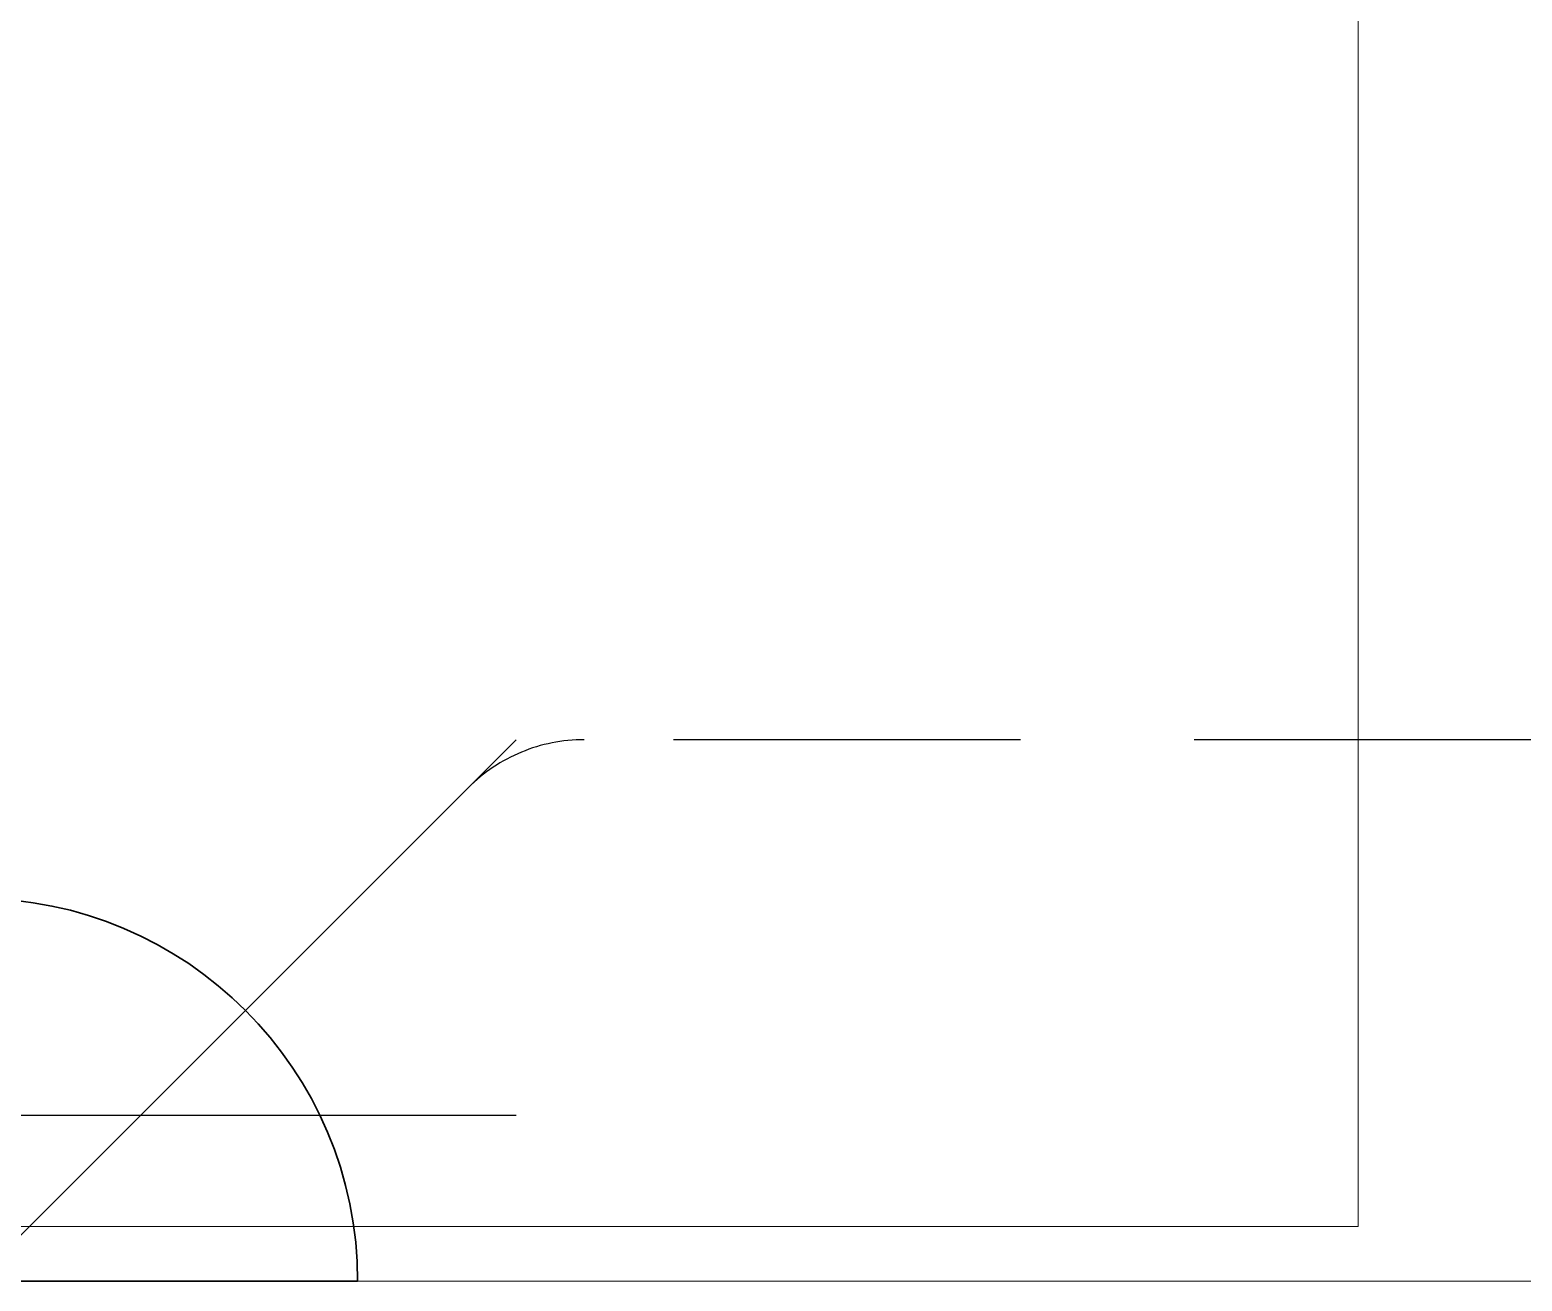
# Model space of a CAD drawing. Header units: inches. Extents: x -12418 to 57169, y -29325 to 19878.
# Drawn here: x 6656 to 7338, y -10017 to -9446 of the extents above; entities that cross this region are included whole.
import ezdxf
from ezdxf.enums import TextEntityAlignment as Align

# ---------------------------------------------------------------- set-up
doc = ezdxf.new("R2010")
doc.units = ezdxf.units.IN
doc.header["$LTSCALE"] = 25
doc.header["$MEASUREMENT"] = 0
doc.linetypes.add('DASHDOT', pattern=[25.4, 12.7, -6.35, 0, -6.35])
doc.linetypes.add('HIDDEN', pattern=[9.525, 6.35, -3.175])
doc.layers.get('0').update_dxf_attribs({"color": 8})
doc.layers.get('Defpoints').update_dxf_attribs({"color": 8})
for name, color, linetype, lineweight in [('00-Ground Floor$0$LOADING', 253, 'Continuous', 5), ('00-Ground Floor$0$NEW Wall', 166, 'Continuous', 5), ('00-Ground Floor$0$Walls', 251, 'Continuous', 5), ('E-LITE-CLNG-CNDT', 6, 'DASHDOT', 35), ('E-LITE-EXIT-NUMB', 6, 'Continuous', 25), ('E-POWR-FLOR-CNDT', 6, 'HIDDEN', 25), ('E-POWR-WALL @ 100', 4, 'Continuous', 35)]:
    doc.layers.add(name, color=color, linetype=linetype, lineweight=lineweight)
doc.styles.add('DC_Simplex', font='SIMPLEX.shx', dxfattribs={"width": 0.7})

# ---------------------------------------------------------------- blocks, each defined once
blk = doc.blocks.new('*X133')
at = {"color": 0}
for p, q in [((13, 1), (13, 1)), ((13, 1), (13, 1)), ((13, 1), (13, 1)), ((13, 1), (13, 1)), ((13, 1), (13, 1)), ((13, 1), (13, 1)), ((13, 1), (13, 1)), ((13, 1), (13, 1)), ((13, 1), (13, 1)), ((13, 1), (13, 1)), ((13, 1), (13, 1)), ((13, 1), (13, 1)), ((13, 1), (13, 1)), ((13, 1), (13, 1)), ((13, 1), (13, 1)), ((13, 1), (14, 1)), ((13, 1), (14, 1)), ((13, 1), (14, 1)), ((13, 1), (13, 1)), ((13, 1), (13, 1)), ((13, 1), (13, 1)), ((13, 1), (13, 1)), ((13, 1), (13, 1)), ((13, 1), (13, 1)), ((13, 1), (13, 1)), ((13, 1), (13, 1)), ((13, 1), (13, 1)), ((13, 1), (13, 1)), ((13, 1), (13, 1)), ((13, 1), (13, 1)), ((13, 1), (13, 1)), ((13, 1), (13, 1)), ((13, 1), (13, 1)), ((13, 1), (13, 1)), ((13, 1), (13, 1)), ((13, 1), (13, 1)), ((13, 1), (13, 1)), ((13, 1), (13, 1)), ((13, 1), (13, 1)), ((13, 1), (13, 1)), ((13, 1), (13, 1)), ((13, 1), (13, 1)), ((13, 1), (13, 1)), ((13, 1), (13, 1)), ((13, 1), (13, 1)), ((13, 1), (13, 1)), ((13, 1), (13, 1)), ((13, 1), (13, 1)), ((13, 1), (13, 1)), ((13, 1), (13, 1)), ((13, 1), (13, 1)), ((13, 1), (13, 1)), ((13, 1), (13, 1)), ((13, 1), (13, 1)), ((13, 1), (13, 1)), ((13, 1), (13, 1)), ((13, 1), (13, 1)), ((13, 1), (13, 1)), ((13, 1), (13, 1)), ((13, 1), (13, 1)), ((13, 1), (13, 1)), ((13, 1), (13, 1)), ((13, 1), (13, 1)), ((13, 1), (13, 1)), ((13, 1), (13, 1)), ((13, 1), (13, 1)), ((13, 1), (13, 1)), ((13, 1), (13, 1)), ((13, 1), (13, 1)), ((13, 1), (13, 1)), ((13, 1), (13, 1)), ((13, 1), (13, 1)), ((13, 1), (13, 1)), ((13, 1), (13, 1)), ((13, 1), (13, 1)), ((13, 1), (13, 1)), ((13, 1), (13, 1)), ((13, 1), (13, 1)), ((13, 1), (13, 1)), ((13, 1), (13, 1)), ((13, 1), (13, 1)), ((13, 1), (13, 1)), ((13, 1), (13, 1)), ((13, 1), (13, 1)), ((13, 1), (13, 1)), ((13, 1), (13, 1)), ((13, 1), (13, 1)), ((13, 1), (13, 1)), ((13, 1), (13, 1)), ((13, 1), (13, 1)), ((13, 1), (13, 1)), ((13, 1), (13, 1)), ((13, 1), (13, 1)), ((13, 1), (13, 1)), ((13, 1), (13, 1)), ((13, 1), (13, 1)), ((13, 1), (13, 1)), ((13, 1), (13, 1)), ((13, 1), (13, 1)), ((13, 1), (13, 1)), ((13, 1), (13, 1)), ((13, 1), (13, 1)), ((13, 1), (13, 1)), ((13, 1), (13, 1)), ((13, 1), (13, 1)), ((13, 1), (13, 1)), ((13, 1), (13, 1)), ((13, 1), (13, 1)), ((13, 1), (13, 1)), ((13, 1), (13, 1)), ((13, 1), (13, 1)), ((13, 1), (13, 1)), ((13, 1), (13, 1)), ((13, 1), (13, 1)), ((13, 1), (13, 1)), ((13, 1), (13, 1)), ((13, 1), (13, 1)), ((13, 1), (13, 1)), ((13, 1), (13, 1)), ((13, 1), (13, 1)), ((13, 1), (13, 1)), ((13, 1), (13, 1)), ((13, 1), (13, 1)), ((13, 1), (14, 1)), ((13, 0), (13, 0)), ((13, 0), (13, 0)), ((13, 0), (13, 0)), ((13, 0), (13, 0)), ((13, 0), (13, 0)), ((13, 0), (13, 0)), ((13, 0), (13, 0)), ((13, 0), (13, 0)), ((13, 0), (13, 0)), ((13, 0), (13, 0)), ((13, 0), (13, 0)), ((13, 0), (13, 0)), ((13, 0), (13, 0)), ((13, 0), (13, 0)), ((13, 0), (13, 0)), ((13, 0), (13, 0)), ((13, 0), (13, 0)), ((13, 0), (13, 0)), ((13, 0), (13, 0)), ((13, 0), (13, 0)), ((13, 0), (13, 0)), ((13, 0), (13, 0)), ((13, 0), (13, 0)), ((13, 0), (13, 0)), ((13, 0), (13, 0)), ((13, 0), (13, 0)), ((13, 0), (13, 0)), ((13, 0), (13, 0)), ((13, 0), (13, 0)), ((13, 0), (13, 0)), ((13, 0), (13, 0)), ((13, 0), (13, 0)), ((13, 0), (13, 0)), ((13, 0), (13, 0)), ((13, 0), (13, 0)), ((13, 0), (13, 0)), ((13, 0), (13, 0)), ((13, 0), (13, 0)), ((13, 0), (13, 0)), ((13, 0), (13, 0)), ((13, 0), (13, 0)), ((13, 0), (13, 0)), ((13, 0), (13, 0)), ((13, 0), (13, 0)), ((13, 0), (13, 0)), ((13, 0), (13, 0)), ((13, 0), (13, 0)), ((13, 0), (13, 0)), ((13, 0), (14, 0)), ((13, 0), (14, 0)), ((13, 0), (13, 0)), ((13, 0), (14, 0)), ((14, 1), (14, 1)), ((14, 1), (14, 1)), ((14, 1), (14, 1)), ((14, 1), (14, 1)), ((14, 1), (14, 1)), ((14, 1), (14, 1)), ((14, 1), (14, 1)), ((14, 1), (14, 1)), ((14, 1), (14, 1)), ((14, 1), (14, 1)), ((14, 1), (14, 1)), ((14, 1), (14, 1)), ((14, 1), (14, 1)), ((14, 1), (14, 1)), ((14, 1), (14, 1)), ((14, 1), (14, 1)), ((14, 1), (14, 1)), ((14, 1), (14, 1)), ((14, 1), (14, 1)), ((14, 1), (14, 1)), ((14, 1), (14, 1)), ((14, 1), (14, 1)), ((14, 1), (14, 1)), ((14, 1), (14, 1)), ((14, 1), (14, 1)), ((14, 1), (14, 1)), ((14, 1), (14, 1)), ((14, 1), (14, 1)), ((14, 1), (14, 1)), ((14, 1), (14, 1)), ((14, 1), (14, 1)), ((14, 1), (14, 1)), ((14, 1), (14, 1)), ((14, 1), (14, 1)), ((14, 1), (14, 1)), ((14, 1), (14, 1)), ((14, 1), (14, 1)), ((14, 1), (14, 1)), ((14, 1), (14, 1)), ((14, 1), (14, 1)), ((14, 1), (14, 1)), ((14, 1), (14, 1)), ((14, 1), (14, 1)), ((14, 1), (14, 1)), ((14, 1), (14, 1)), ((14, 1), (14, 1)), ((14, 1), (14, 1)), ((14, 1), (14, 1)), ((14, 1), (14, 1)), ((14, 1), (14, 1)), ((14, 1), (14, 1)), ((14, 1), (14, 1)), ((14, 1), (14, 1)), ((14, 1), (14, 1)), ((14, 1), (14, 1)), ((14, 1), (14, 1)), ((14, 1), (14, 1)), ((14, 1), (14, 1)), ((14, 1), (14, 1)), ((14, 1), (14, 1)), ((14, 1), (14, 1)), ((14, 1), (14, 1)), ((14, 1), (14, 1)), ((14, 1), (14, 1)), ((14, 1), (14, 1)), ((14, 1), (14, 1)), ((14, 1), (14, 1)), ((14, 1), (14, 1)), ((14, 1), (14, 1)), ((14, 1), (14, 1)), ((14, 1), (14, 1)), ((14, 1), (14, 1)), ((14, 1), (14, 1)), ((14, 1), (14, 1)), ((14, 1), (14, 1)), ((14, 1), (14, 1)), ((14, 1), (14, 1)), ((14, 1), (14, 1)), ((14, 1), (14, 1)), ((14, 1), (14, 1)), ((14, 1), (14, 1)), ((14, 1), (14, 1)), ((14, 1), (14, 1)), ((14, 1), (14, 1)), ((14, 1), (14, 1)), ((14, 1), (14, 1)), ((14, 1), (14, 1)), ((14, 1), (14, 1)), ((14, 1), (14, 1)), ((14, 1), (14, 1)), ((14, 1), (14, 1)), ((14, 1), (14, 1)), ((14, 1), (14, 1)), ((14, 1), (14, 1)), ((14, 0), (14, 0)), ((14, 0), (14, 0)), ((14, 0), (14, 0)), ((14, 0), (14, 0)), ((14, 0), (14, 0)), ((14, 0), (14, 0)), ((14, 0), (14, 0)), ((14, 0), (14, 0)), ((14, 0), (14, 0)), ((14, 0), (14, 0)), ((14, 0), (14, 0)), ((14, 0), (14, 0)), ((14, 0), (14, 0)), ((14, 0), (14, 0)), ((14, 0), (14, 0)), ((14, 0), (14, 0)), ((14, 0), (14, 0)), ((14, 0), (14, 0)), ((14, 0), (14, 0)), ((14, 0), (14, 0)), ((14, 0), (14, 0)), ((14, 0), (14, 0)), ((14, 0), (14, 0)), ((14, 0), (14, 0)), ((14, 0), (14, 0)), ((14, 0), (14, 0)), ((14, 0), (14, 0)), ((14, 0), (14, 0)), ((14, 0), (14, 0)), ((14, 0), (14, 0)), ((14, 0), (14, 0)), ((14, 0), (14, 0)), ((14, 0), (14, 0)), ((14, 0), (14, 0)), ((14, 0), (14, 0)), ((14, 0), (14, 0)), ((14, 0), (14, 0)), ((14, 0), (14, 0)), ((14, 0), (14, 0)), ((14, 0), (14, 0)), ((14, 0), (14, 0)), ((14, 0), (14, 0)), ((14, 0), (14, 0)), ((14, 0), (14, 0)), ((14, 0), (14, 0)), ((14, 0), (14, 0)), ((14, 0), (14, 0)), ((14, 0), (14, 0)), ((13, 0), (13, 0)), ((13, 0), (14, 0)), ((13, 0), (13, 0)), ((13, 0), (14, 0)), ((13, 0), (13, 0)), ((13, 0), (14, 0)), ((13, 0), (13, 0)), ((13, 0), (13, 0)), ((13, 0), (13, 0)), ((13, 0), (13, 0)), ((13, 0), (14, 0)), ((13, 0), (13, 0)), ((13, 0), (14, 0)), ((13, 0), (13, 0)), ((13, 0), (14, 0)), ((13, 0), (13, 0)), ((13, 0), (14, 0)), ((13, 0), (13, 0)), ((13, 0), (14, 0)), ((13, 0), (13, 0)), ((13, 0), (14, 0)), ((13, 0), (13, 0)), ((13, 0), (14, 0)), ((13, 0), (13, 0)), ((13, 0), (13, 0)), ((13, 0), (13, 0)), ((13, 0), (14, 0)), ((13, 0), (13, 0)), ((13, 0), (14, 0)), ((13, 0), (13, 0)), ((13, 0), (14, 0)), ((13, 0), (13, 0)), ((13, 0), (14, 0)), ((13, 0), (13, 0)), ((13, 0), (13, 0)), ((13, 0), (13, 0)), ((13, 0), (13, 0)), ((13, 0), (13, 0)), ((13, 0), (13, 0)), ((13, 0), (13, 0)), ((13, 0), (13, 0)), ((13, 0), (13, 0)), ((13, 0), (13, 0)), ((13, 0), (13, 0)), ((13, 0), (13, 0)), ((13, 0), (13, 0)), ((13, 0), (13, 0)), ((13, 0), (13, 0)), ((13, 0), (13, 0)), ((13, 0), (13, 0)), ((13, 0), (13, 0)), ((13, 0), (13, 0)), ((13, 0), (13, 0)), ((13, 0), (13, 0)), ((13, 0), (13, 0)), ((13, 0), (13, 0)), ((13, 0), (13, 0)), ((13, 0), (13, 0)), ((13, 0), (13, 0)), ((13, 0), (13, 0)), ((13, 0), (13, 0)), ((13, 0), (13, 0)), ((13, 0), (13, 0)), ((13, 0), (13, 0)), ((13, -1), (13, -1)), ((13, -1), (13, -1)), ((13, -1), (13, -1)), ((13, -1), (13, -1)), ((13, -1), (13, -1)), ((13, -1), (14, -1)), ((13, -1), (13, -1)), ((14, 0), (14, 0)), ((14, 0), (14, 0)), ((14, 0), (14, 0)), ((14, 0), (14, 0)), ((14, 0), (14, 0)), ((14, 0), (14, 0)), ((14, 0), (14, 0)), ((14, 0), (14, 0)), ((14, 0), (14, 0)), ((14, 0), (14, 0)), ((14, 0), (14, 0)), ((14, 0), (14, 0)), ((14, 0), (14, 0)), ((14, 0), (14, 0)), ((14, 0), (14, 0)), ((13, 0), (14, 0)), ((14, 0), (14, 0)), ((14, 0), (14, 0)), ((14, 0), (14, 0)), ((14, 0), (14, 0)), ((14, 0), (14, 0)), ((14, 0), (14, 0)), ((14, 0), (14, 0)), ((14, 0), (14, 0)), ((14, 0), (14, 0)), ((14, 0), (14, 0)), ((14, 0), (14, 0)), ((14, 0), (14, 0)), ((14, 0), (14, 0)), ((14, 0), (14, 0)), ((14, 0), (14, 0)), ((14, 0), (14, 0)), ((14, 0), (14, 0)), ((14, 0), (14, 0)), ((14, 0), (14, 0)), ((14, 0), (14, 0)), ((14, 0), (14, 0)), ((14, 0), (14, 0)), ((14, 0), (14, 0)), ((14, 0), (14, 0)), ((14, 0), (14, 0)), ((14, 0), (14, 0)), ((14, 0), (14, 0)), ((14, 0), (14, 0)), ((14, 0), (14, 0)), ((14, 0), (14, 0)), ((14, 0), (14, 0)), ((14, 0), (14, 0)), ((14, 0), (14, 0)), ((14, 0), (14, 0)), ((14, -1), (14, -1)), ((14, -1), (14, -1)), ((14, -1), (14, -1)), ((14, -1), (14, -1)), ((14, -1), (14, -1))]:
    blk.add_line(p, q, dxfattribs=at)
blk = doc.blocks.new('*X132')
at = {"color": 0}
for p, q in [((5, 3), (5, 3)), ((5, 3), (5, 3)), ((5, 3), (5, 3)), ((5, 3), (5, 3)), ((5, 3), (5, 3)), ((5, 3), (5, 3)), ((5, 3), (5, 3)), ((5, 3), (5, 3)), ((5, 3), (5, 3)), ((5, 3), (5, 3)), ((5, 3), (5, 3)), ((5, 3), (5, 3)), ((5, 3), (5, 3)), ((5, 3), (5, 3)), ((5, 3), (5, 3)), ((5, 3), (5, 3)), ((5, 3), (5, 3)), ((5, 3), (5, 3)), ((5, 3), (5, 3)), ((5, 3), (5, 3)), ((5, 3), (5, 3)), ((5, 3), (5, 3)), ((5, 3), (5, 3)), ((5, 3), (5, 3)), ((5, 3), (5, 3)), ((5, 3), (5, 3)), ((5, 3), (5, 3)), ((5, 3), (5, 3)), ((5, 3), (5, 3)), ((5, 3), (5, 3)), ((5, 3), (5, 3)), ((5, 3), (5, 3)), ((5, 3), (5, 3)), ((5, 3), (5, 3)), ((5, 3), (5, 3)), ((5, 3), (5, 3)), ((5, 3), (5, 3)), ((5, 3), (5, 3)), ((5, 3), (5, 3)), ((5, 3), (5, 3)), ((5, 3), (5, 3)), ((5, 3), (5, 3)), ((5, 3), (5, 3)), ((5, 3), (5, 3)), ((5, 3), (5, 3)), ((5, 3), (5, 3)), ((5, 3), (5, 3)), ((5, 3), (5, 3)), ((5, 3), (5, 3)), ((5, 3), (5, 3)), ((5, 3), (5, 3)), ((5, 3), (5, 3)), ((5, 3), (5, 3)), ((5, 3), (5, 3)), ((5, 3), (5, 3)), ((5, 3), (5, 3)), ((5, 3), (5, 3)), ((5, 3), (5, 3)), ((5, 3), (5, 3)), ((5, 3), (5, 3)), ((5, 3), (5, 3)), ((5, 3), (5, 3)), ((5, 3), (5, 3)), ((5, 3), (5, 3)), ((5, 3), (5, 3)), ((5, 3), (5, 3)), ((6, 3), (5, 3)), ((5, 3), (5, 3)), ((6, 3), (5, 3)), ((5, 3), (5, 3)), ((6, 3), (5, 3)), ((5, 3), (5, 3)), ((6, 3), (5, 3)), ((5, 3), (5, 3)), ((5, 3), (5, 3)), ((5, 3), (5, 3)), ((5, 3), (5, 3)), ((5, 3), (5, 3)), ((5, 3), (5, 3)), ((5, 3), (5, 3)), ((5, 3), (5, 3)), ((5, 3), (5, 3)), ((5, 3), (5, 3)), ((5, 3), (5, 3)), ((5, 3), (5, 3)), ((5, 3), (5, 3)), ((5, 3), (5, 3)), ((5, 3), (5, 3)), ((5, 3), (5, 3)), ((5, 3), (5, 3)), ((5, 3), (5, 3)), ((5, 3), (5, 3)), ((5, 3), (5, 3)), ((5, 3), (5, 3)), ((5, 3), (5, 3)), ((5, 3), (5, 3)), ((6, 3), (6, 3)), ((6, 3), (6, 3)), ((6, 3), (6, 3)), ((6, 3), (6, 3)), ((6, 3), (6, 3)), ((6, 3), (6, 3)), ((6, 3), (6, 3)), ((6, 3), (6, 3)), ((6, 3), (6, 3)), ((6, 3), (6, 3)), ((6, 3), (6, 3)), ((6, 3), (6, 3)), ((6, 3), (6, 3)), ((6, 3), (6, 3)), ((6, 3), (6, 3)), ((6, 3), (6, 3)), ((6, 3), (6, 3)), ((6, 3), (6, 3)), ((6, 3), (6, 3)), ((6, 3), (6, 3)), ((6, 3), (6, 3)), ((6, 3), (6, 3)), ((6, 3), (6, 3)), ((6, 3), (6, 3)), ((6, 3), (6, 3)), ((6, 3), (6, 3)), ((6, 3), (6, 3)), ((6, 3), (6, 3)), ((6, 3), (6, 3)), ((6, 3), (6, 3)), ((6, 3), (6, 3)), ((6, 3), (6, 3)), ((6, 3), (6, 3)), ((6, 3), (6, 3)), ((6, 3), (6, 3)), ((6, 3), (6, 3)), ((6, 3), (6, 3)), ((6, 3), (6, 3)), ((6, 3), (6, 3)), ((6, 3), (6, 3)), ((6, 3), (6, 3)), ((6, 3), (6, 3)), ((6, 3), (6, 3)), ((6, 3), (6, 3)), ((6, 3), (6, 3)), ((6, 3), (6, 3)), ((6, 3), (6, 3)), ((6, 3), (6, 3)), ((6, 3), (6, 3)), ((6, 3), (6, 3)), ((6, 3), (6, 3)), ((6, 3), (6, 3)), ((6, 3), (6, 3)), ((6, 3), (6, 3)), ((6, 3), (6, 3)), ((6, 3), (6, 3)), ((6, 3), (6, 3)), ((6, 3), (6, 3)), ((6, 3), (6, 3)), ((6, 3), (6, 3)), ((6, 3), (6, 3)), ((6, 3), (6, 3)), ((6, 3), (6, 3)), ((6, 3), (6, 3)), ((6, 3), (6, 3)), ((6, 3), (6, 3)), ((6, 3), (6, 3)), ((6, 3), (6, 3)), ((6, 3), (6, 3)), ((6, 3), (6, 3)), ((6, 3), (6, 3)), ((6, 3), (6, 3)), ((6, 3), (6, 3)), ((6, 3), (6, 3)), ((6, 3), (6, 3)), ((6, 3), (6, 3)), ((6, 3), (6, 3)), ((6, 3), (6, 3)), ((6, 3), (6, 3)), ((6, 3), (6, 3)), ((6, 3), (6, 3)), ((6, 3), (6, 3)), ((6, 3), (6, 3)), ((6, 3), (6, 3)), ((6, 3), (6, 3)), ((6, 3), (6, 3)), ((6, 3), (6, 3)), ((6, 3), (6, 3)), ((6, 3), (6, 3)), ((6, 3), (6, 3)), ((6, 3), (6, 3)), ((6, 3), (6, 3)), ((6, 3), (6, 3)), ((6, 3), (6, 3)), ((6, 3), (6, 3)), ((6, 3), (6, 3)), ((6, 3), (6, 3)), ((6, 3), (6, 3)), ((6, 3), (6, 3)), ((6, 3), (6, 3)), ((6, 3), (6, 3)), ((6, 3), (6, 3)), ((6, 3), (6, 3)), ((6, 3), (6, 3)), ((6, 3), (6, 3)), ((6, 3), (6, 3)), ((6, 3), (6, 3)), ((6, 3), (6, 3)), ((6, 3), (6, 3)), ((6, 3), (6, 3)), ((6, 3), (6, 3)), ((6, 3), (6, 3)), ((6, 3), (6, 3)), ((6, 3), (6, 3)), ((6, 3), (6, 3)), ((6, 3), (6, 3)), ((6, 3), (6, 3)), ((6, 3), (6, 3)), ((6, 3), (6, 3)), ((6, 3), (6, 3)), ((6, 3), (6, 3)), ((6, 3), (6, 3)), ((6, 3), (6, 3)), ((6, 3), (6, 3)), ((6, 3), (6, 3)), ((6, 3), (6, 3)), ((6, 3), (6, 3)), ((6, 3), (6, 3)), ((6, 3), (6, 3)), ((6, 3), (6, 3)), ((6, 3), (6, 3)), ((6, 3), (6, 3)), ((6, 3), (6, 3)), ((6, 3), (6, 3)), ((6, 3), (6, 3)), ((6, 3), (6, 3)), ((6, 3), (6, 3)), ((6, 3), (6, 3)), ((6, 3), (6, 3)), ((6, 3), (6, 3)), ((6, 3), (6, 3)), ((6, 3), (6, 3)), ((6, 3), (6, 3)), ((6, 3), (6, 3)), ((6, 3), (6, 3)), ((6, 3), (6, 3)), ((6, 3), (6, 3)), ((6, 3), (6, 3)), ((6, 3), (6, 3)), ((6, 3), (6, 3)), ((6, 3), (6, 3)), ((6, 3), (6, 3)), ((6, 3), (6, 3)), ((6, 3), (6, 3)), ((6, 3), (6, 3)), ((6, 3), (6, 3)), ((6, 3), (6, 3)), ((6, 3), (6, 3)), ((6, 3), (6, 3)), ((6, 3), (6, 3)), ((6, 3), (6, 3)), ((6, 3), (6, 3)), ((6, 3), (6, 3)), ((6, 3), (6, 3)), ((6, 3), (6, 3)), ((6, 3), (6, 3)), ((6, 3), (6, 3)), ((6, 3), (6, 3)), ((6, 3), (6, 3)), ((6, 3), (6, 3)), ((6, 3), (6, 3)), ((6, 3), (6, 3)), ((6, 3), (6, 3)), ((6, 3), (6, 3)), ((6, 3), (6, 3)), ((6, 3), (6, 3)), ((6, 3), (6, 3)), ((6, 3), (6, 3)), ((6, 3), (6, 3)), ((6, 3), (6, 3)), ((6, 3), (6, 3)), ((6, 3), (6, 3)), ((6, 3), (6, 3)), ((6, 3), (6, 3)), ((6, 3), (6, 3)), ((6, 3), (6, 3)), ((6, 3), (6, 3)), ((6, 3), (6, 3)), ((6, 3), (6, 3)), ((6, 3), (6, 3)), ((6, 3), (6, 3)), ((6, 3), (6, 3)), ((6, 3), (6, 3)), ((6, 3), (6, 3)), ((6, 3), (6, 3)), ((6, 3), (6, 3)), ((6, 3), (6, 3)), ((6, 3), (6, 3)), ((6, 3), (6, 3)), ((6, 3), (6, 3)), ((6, 3), (6, 3)), ((6, 3), (6, 3)), ((6, 3), (6, 3)), ((6, 3), (6, 3)), ((6, 3), (5, 3)), ((6, 3), (5, 3)), ((6, 3), (5, 3)), ((6, 3), (5, 3)), ((6, 3), (5, 3)), ((6, 3), (6, 3)), ((6, 3), (6, 3)), ((6, 3), (6, 3)), ((6, 3), (6, 3)), ((6, 3), (6, 3)), ((6, 3), (6, 3)), ((6, 3), (6, 3)), ((6, 3), (6, 3)), ((6, 3), (6, 3)), ((6, 3), (6, 3)), ((6, 3), (6, 3)), ((6, 3), (6, 3)), ((6, 3), (6, 3)), ((6, 3), (6, 3)), ((6, 3), (6, 3)), ((6, 3), (6, 3)), ((6, 3), (6, 3)), ((6, 3), (6, 3)), ((6, 3), (6, 3)), ((6, 3), (6, 3)), ((6, 3), (6, 3)), ((6, 3), (6, 3)), ((6, 3), (6, 3)), ((6, 3), (6, 3)), ((6, 3), (6, 3)), ((6, 3), (6, 3)), ((6, 3), (6, 3)), ((6, 3), (6, 3)), ((6, 3), (6, 3)), ((6, 3), (6, 3)), ((6, 3), (6, 3)), ((6, 3), (6, 3)), ((6, 3), (6, 3)), ((6, 3), (6, 3)), ((6, 3), (6, 3)), ((6, 3), (6, 3)), ((6, 3), (6, 3)), ((6, 3), (6, 3)), ((6, 3), (6, 3)), ((6, 3), (6, 3)), ((6, 3), (6, 3)), ((6, 3), (6, 3)), ((6, 3), (6, 3)), ((6, 3), (6, 3)), ((6, 3), (6, 3)), ((6, 3), (6, 3)), ((6, 3), (6, 3)), ((6, 3), (6, 3)), ((6, 3), (6, 3)), ((6, 3), (6, 3)), ((6, 3), (6, 3)), ((6, 3), (6, 3)), ((6, 3), (6, 3)), ((6, 3), (6, 3)), ((6, 3), (6, 3)), ((6, 3), (6, 3)), ((6, 3), (6, 3)), ((6, 3), (6, 3)), ((6, 3), (6, 3)), ((6, 3), (6, 3)), ((6, 3), (6, 3)), ((6, 3), (6, 3)), ((6, 3), (6, 3)), ((6, 3), (6, 3)), ((6, 3), (6, 3)), ((6, 3), (6, 3)), ((6, 3), (6, 3)), ((6, 3), (6, 3)), ((6, 3), (6, 3)), ((6, 3), (6, 3)), ((6, 3), (6, 3)), ((6, 3), (6, 3)), ((6, 3), (6, 3)), ((6, 3), (6, 3)), ((6, 3), (6, 3)), ((6, 3), (6, 3)), ((6, 3), (6, 3)), ((6, 3), (6, 3)), ((6, 3), (6, 3)), ((6, 3), (6, 3)), ((6, 3), (6, 3)), ((6, 3), (6, 3)), ((6, 3), (6, 3)), ((6, 3), (6, 3)), ((6, 3), (6, 3)), ((6, 3), (6, 3)), ((6, 3), (6, 3)), ((6, 3), (6, 3)), ((6, 3), (6, 3)), ((6, 3), (6, 3)), ((6, 3), (6, 3)), ((6, 3), (6, 3)), ((6, 3), (6, 3)), ((6, 3), (6, 3)), ((6, 3), (6, 3)), ((6, 3), (6, 3)), ((6, 3), (6, 3)), ((6, 3), (6, 3)), ((6, 3), (6, 3)), ((6, 3), (6, 3)), ((6, 3), (6, 3)), ((6, 3), (6, 3)), ((6, 3), (6, 3)), ((6, 3), (6, 3)), ((6, 3), (6, 3)), ((6, 3), (6, 3)), ((6, 3), (6, 3)), ((6, 3), (6, 3)), ((6, 3), (6, 3)), ((6, 3), (6, 3)), ((6, 3), (6, 3)), ((6, 3), (6, 3)), ((6, 3), (6, 3)), ((6, 3), (6, 3)), ((6, 3), (6, 3)), ((6, 3), (6, 3)), ((6, 3), (6, 3)), ((6, 3), (6, 3)), ((6, 3), (6, 3)), ((6, 3), (6, 3)), ((6, 3), (6, 3)), ((6, 3), (6, 3)), ((6, 3), (6, 3)), ((6, 3), (6, 3)), ((6, 3), (6, 3)), ((6, 3), (6, 3)), ((6, 3), (6, 3)), ((6, 3), (6, 3)), ((6, 3), (6, 3)), ((6, 3), (6, 3)), ((6, 3), (6, 3)), ((6, 3), (6, 3)), ((6, 3), (6, 3)), ((6, 3), (6, 3)), ((6, 3), (6, 3)), ((6, 3), (6, 3)), ((6, 3), (6, 3)), ((6, 3), (6, 3)), ((6, 3), (6, 3)), ((6, 3), (6, 3)), ((6, 3), (6, 3)), ((6, 3), (6, 3)), ((6, 3), (6, 3)), ((6, 3), (6, 3)), ((6, 3), (6, 3)), ((6, 3), (6, 3)), ((6, 3), (6, 3)), ((6, 3), (6, 3)), ((6, 3), (6, 3)), ((6, 3), (6, 3)), ((6, 3), (6, 3)), ((6, 3), (6, 3)), ((6, 3), (6, 3)), ((6, 3), (6, 3)), ((6, 3), (6, 3)), ((6, 3), (6, 3)), ((6, 3), (6, 3)), ((6, 3), (6, 3)), ((6, 3), (6, 3)), ((6, 3), (6, 3)), ((6, 3), (6, 3)), ((6, 3), (6, 3)), ((6, 3), (6, 3)), ((6, 3), (6, 3)), ((6, 3), (6, 3)), ((6, 3), (6, 3)), ((6, 3), (6, 3)), ((6, 3), (6, 3)), ((6, 3), (6, 3)), ((6, 3), (6, 3)), ((6, 3), (6, 3)), ((6, 3), (6, 3)), ((6, 3), (6, 3)), ((6, 3), (6, 3)), ((6, 3), (6, 3)), ((6, 3), (6, 3)), ((6, 3), (6, 3)), ((6, 3), (6, 3)), ((6, 3), (6, 3)), ((6, 3), (6, 3)), ((6, 3), (6, 3)), ((6, 3), (6, 3)), ((6, 3), (6, 3)), ((6, 3), (6, 3)), ((6, 3), (6, 3)), ((6, 3), (6, 3)), ((6, 3), (6, 3)), ((6, 3), (6, 3)), ((6, 3), (6, 3)), ((6, 3), (6, 3)), ((6, 3), (6, 3)), ((6, 3), (6, 3)), ((6, 3), (6, 3)), ((6, 3), (6, 3)), ((6, 3), (6, 3)), ((6, 3), (6, 3)), ((6, 3), (6, 3)), ((6, 3), (6, 3)), ((6, 3), (6, 3)), ((6, 3), (6, 3)), ((6, 3), (6, 3)), ((6, 3), (6, 3)), ((6, 3), (6, 3)), ((6, 3), (6, 3)), ((6, 3), (6, 3)), ((6, 3), (6, 3)), ((6, 3), (6, 3)), ((6, 3), (6, 3)), ((6, 3), (6, 3)), ((6, 3), (6, 3)), ((6, 3), (6, 3)), ((6, 3), (6, 3)), ((6, 3), (6, 3)), ((6, 3), (6, 3)), ((6, 3), (6, 3)), ((6, 3), (6, 3)), ((6, 3), (6, 3)), ((6, 3), (6, 3)), ((6, 3), (6, 3)), ((6, 3), (6, 3)), ((6, 3), (6, 3)), ((6, 3), (6, 3)), ((6, 3), (6, 3)), ((6, 3), (6, 3)), ((6, 3), (6, 3)), ((6, 3), (6, 3)), ((6, 3), (6, 3)), ((6, 3), (6, 3)), ((6, 3), (6, 3)), ((6, 3), (6, 3)), ((6, 3), (6, 3)), ((6, 3), (6, 3)), ((6, 3), (6, 3)), ((6, 3), (6, 3)), ((6, 3), (6, 3)), ((6, 3), (6, 3)), ((6, 3), (6, 3)), ((6, 3), (6, 3)), ((6, 3), (6, 3)), ((6, 3), (6, 3)), ((6, 3), (6, 3)), ((6, 3), (6, 3)), ((6, 3), (6, 3)), ((6, 3), (6, 3)), ((6, 3), (6, 3)), ((6, 3), (6, 3)), ((6, 3), (6, 3)), ((6, 3), (6, 3)), ((6, 3), (6, 3)), ((6, 3), (6, 3)), ((6, 3), (6, 3)), ((6, 3), (6, 3)), ((6, 3), (6, 3)), ((6, 3), (6, 3)), ((6, 3), (6, 3)), ((6, 3), (6, 3)), ((6, 3), (6, 3)), ((6, 3), (6, 3)), ((6, 3), (6, 3)), ((6, 3), (6, 3)), ((6, 3), (6, 3)), ((6, 3), (6, 3)), ((6, 3), (6, 3)), ((6, 3), (6, 3)), ((6, 3), (6, 3)), ((6, 3), (6, 3)), ((6, 3), (6, 3)), ((6, 3), (6, 3)), ((6, 3), (6, 3)), ((6, 3), (6, 3)), ((6, 3), (6, 3)), ((6, 3), (6, 3)), ((6, 3), (6, 3)), ((6, 3), (6, 3)), ((6, 3), (6, 3)), ((6, 3), (6, 3)), ((6, 3), (6, 3)), ((6, 3), (6, 3)), ((6, 3), (6, 3)), ((6, 3), (6, 3)), ((6, 3), (6, 3)), ((6, 3), (6, 3)), ((6, 3), (6, 3)), ((6, 3), (6, 3)), ((6, 3), (6, 3)), ((6, 3), (6, 3)), ((6, 3), (6, 3)), ((6, 3), (6, 3)), ((6, 3), (6, 3)), ((6, 3), (6, 3)), ((6, 3), (6, 3)), ((6, 3), (6, 3)), ((6, 3), (6, 3)), ((6, 3), (6, 3)), ((6, 3), (6, 3)), ((6, 3), (6, 3)), ((6, 3), (6, 3)), ((6, 3), (6, 3)), ((6, 3), (6, 3)), ((6, 3), (6, 3)), ((6, 3), (6, 3)), ((6, 3), (6, 3)), ((6, 3), (6, 3)), ((6, 3), (6, 3)), ((6, 3), (6, 3)), ((6, 3), (6, 3)), ((6, 3), (6, 3)), ((6, 3), (6, 3)), ((6, 3), (6, 3)), ((6, 3), (6, 3)), ((6, 3), (6, 3)), ((6, 3), (6, 3)), ((6, 3), (6, 3)), ((6, 3), (6, 3)), ((6, 3), (6, 3)), ((6, 3), (6, 3)), ((6, 3), (6, 3))]:
    blk.add_line(p, q, dxfattribs=at)
blk = doc.blocks.new('00-Ground Floor$0$GF21043-P')
at = {"color": 0}
for p, q in [((0.8, 0.75), (-0.8, 0.75)), ((0.8, 0), (0.8, 0.75))]:
    blk.add_line(p, q, dxfattribs=at)
for points in [[(0.8, 0.75), (0.8, 0.75), (0.8, 0.75), (0.8, 0.75), (0.8, 0.75), (0.8, 0.75), (0.8, 0.75), (0.8, 0.75), (0.8, 0.75), (0.8, 0.75), (0.8, 0.75), (0.8, 0.75), (0.8, 0.75), (0.8, 0.75), (0.8, 0.75), (0.8, 0.75), (0.8, 0.75), (0.8, 0.75), (0.8, 0.75), (0.8, 0.75), (0.8, 0.75), (0.8, 0.75), (0.8, 0.75), (0.8, 0.75), (0.8, 0.75), (0.8, 0.75), (0.8, 0.75), (0.8, 0.75), (0.8, 0.75), (0.8, 0.75), (0.8, 0.75), (0.8, 0.75), (0.8, 0.75), (0.8, 0.75), (0.8, 0.75), (0.8, 0.75), (0.8, 0.75), (0.8, 0.75), (0.8, 0.75), (0.8, 0.75), (0.8, 0.75), (0.8, 0.75), (0.8, 0.75), (0.8, 0.75), (0.8, 0.75), (0.8, 0.75), (0.8, 0.75), (0.8, 0.75), (0.8, 0.75), (0.8, 0.75), (0.8, 0.75), (0.8, 0.75), (0.8, 0.75), (0.8, 0.75), (0.8, 0.75), (0.8, 0.75), (0.8, 0.75), (0.8, 0.75), (0.8, 0.75), (0.8, 0.75), (0.8, 0.75), (0.8, 0.75), (0.8, 0.75), (0.8, 0.75), (0.8, 0.75), (0.8, 0.75), (0.8, 0.75), (0.8, 0.75), (0.8, 0.75), (0.8, 0.75), (0.8, 0.75), (0.8, 0.75), (0.8, 0.75), (0.8, 0.75), (0.8, 0.75), (0.8, 0.75), (0.8, 0.75), (0.8, 0.75), (0.8, 0.75), (0.8, 0.75), (0.8, 0.75), (0.8, 0.75), (0.8, 0.75), (0.8, 0.75), (0.8, 0.75), (0.8, 0.75), (0.8, 0.75), (0.8, 0.75), (0.8, 0.75), (0.8, 0.75), (0.8, 0.75), (0.8, 0.75), (0.8, 0.75), (0.8, 0.75), (0.8, 0.75), (0.8, 0.75), (0.8, 0.75), (0.8, 0.75), (0.8, 0.75), (0.8, 0.75), (0.8, 0.75), (0.8, 0.75), (0.8, 0.75), (0.8, 0.75), (0.8, 0.75), (0.8, 0.75), (0.8, 0.75), (0.8, 0.75), (0.8, 0.75), (0.8, 0.75), (0.8, 0.75), (0.8, 0.75), (0.8, 0.75), (0.8, 0.75), (0.8, 0.75), (0.8, 0.75), (0.8, 0.75), (0.8, 0.75), (0.8, 0.75), (0.8, 0.75), (0.8, 0.75), (0.8, 0.75), (0.8, 0.75), (0.8, 0.75), (0.8, 0.75), (0.8, 0.75), (0.8, 0.75), (0.8, 0.75), (0.8, 0.75), (0.8, 0.75), (0.8, 0.75), (0.8, 0.75), (0.8, 0.75), (0.8, 0.75), (0.8, 0.75), (0.8, 0.75), (0.8, 0.75), (0.8, 0.75), (0.8, 0.75), (0.8, 0.75), (0.8, 0.75), (0.8, 0.75), (0.8, 0.75), (0.8, 0.75), (0.8, 0.75), (0.8, 0.75), (0.8, 0.75), (0.8, 0.75), (0.8, 0.75), (0.8, 0.75), (0.8, 0.75), (0.8, 0.75), (0.8, 0.75), (0.8, 0.75), (0.8, 0.75), (0.8, 0.75), (0.8, 0.75), (0.8, 0.75), (0.8, 0.75), (0.8, 0.75), (0.8, 0.75), (0.8, 0.75), (0.8, 0.75), (0.8, 0.75), (0.8, 0.75), (0.8, 0.75), (0.8, 0.75), (0.8, 0.75), (0.8, 0.75), (0.8, 0.75), (0.8, 0.75), (0.8, 0.75), (0.8, 0.75), (0.8, 0.75), (0.8, 0.75), (0.8, 0.75), (0.8, 0.75), (0.8, 0.75), (0.8, 0.75), (0.8, 0.75), (0.8, 0.75), (0.8, 0.75), (0.8, 0.75), (0.8, 0.75), (0.8, 0.75), (0.8, 0.75), (0.8, 0.75), (0.8, 0.75), (0.8, 0.75), (0.8, 0.75), (0.8, 0.75), (0.8, 0.75), (0.8, 0.75), (0.8, 0.75), (0.8, 0.75), (0.8, 0.75), (0.8, 0.75), (0.8, 0.75), (0.8, 0.75), (0.8, 0.75), (0.8, 0.75), (0.8, 0.75), (0.8, 0.75), (0.8, 0.75), (0.8, 0.75), (0.8, 0.75), (0.8, 0.75), (0.8, 0.75), (0.8, 0.75), (0.8, 0.75), (0.8, 0.75), (0.8, 0.75), (0.8, 0.75), (0.8, 0.75), (0.8, 0.75), (0.8, 0.75), (0.8, 0.75), (0.8, 0.75), (0.8, 0.75), (0.8, 0.75), (0.8, 0.75), (0.8, 0.75), (0.8, 0.75), (0.8, 0.75), (0.8, 0.75), (0.8, 0.75), (0.8, 0.75), (0.8, 0.75), (0.8, 0.75), (0.8, 0.75), (0.8, 0.75), (0.8, 0.75), (0.8, 0.75), (0.8, 0.75), (0.8, 0.75), (0.8, 0.75), (0.8, 0.75), (0.8, 0.75), (0.8, 0.75), (0.8, 0.75), (0.8, 0.75), (0.8, 0.75), (0.8, 0.75), (0.8, 0.75), (0.8, 0.75), (0.8, 0.75), (0.8, 0.75), (0.8, 0.75), (0.8, 0.75), (0.8, 0.75), (0.8, 0.75), (0.8, 0.75), (0.8, 0.75), (0.8, 0.75), (0.8, 0.75), (0.8, 0.75), (0.8, 0.75), (0.8, 0.75), (0.8, 0.75), (0.8, 0.75), (0.8, 0.75), (0.8, 0.75), (0.8, 0.75), (0.8, 0.75), (0.8, 0.75), (0.8, 0.75), (0.8, 0.75), (0.8, 0.75), (0.8, 0.75), (0.8, 0.75), (0.8, 0.75), (0.8, 0.75), (0.8, 0.75), (0.8, 0.75), (0.8, 0.75), (0.8, 0.75), (0.8, 0.75)], [(0.8, 0.75), (0.8, 0.75), (0.8, 0.75), (0.8, 0.75), (0.8, 0.75), (0.8, 0.75), (0.8, 0.75), (0.8, 0.75), (0.8, 0.75), (0.8, 0.75), (0.8, 0.75), (0.8, 0.75), (0.8, 0.75), (0.8, 0.75), (0.8, 0.75), (0.8, 0.75), (0.8, 0.75), (0.8, 0.75), (0.8, 0.75), (0.8, 0.75), (0.8, 0.75), (0.8, 0.75), (0.8, 0.75), (0.8, 0.75), (0.8, 0.75), (0.8, 0.75), (0.8, 0.75), (0.8, 0.75), (0.8, 0.75), (0.8, 0.75), (0.8, 0.75), (0.8, 0.75), (0.8, 0.75), (0.8, 0.75), (0.8, 0.75), (0.8, 0.75), (0.8, 0.75), (0.8, 0.75), (0.8, 0.75), (0.8, 0.75), (0.8, 0.75), (0.8, 0.75), (0.8, 0.75), (0.8, 0.75), (0.8, 0.75), (0.8, 0.75), (0.8, 0.75), (0.8, 0.75), (0.8, 0.75), (0.8, 0.75), (0.8, 0.75), (0.8, 0.75), (0.8, 0.75), (0.8, 0.75), (0.8, 0.75), (0.8, 0.75), (0.8, 0.75), (0.8, 0.75), (0.8, 0.75), (0.8, 0.75), (0.8, 0.75), (0.8, 0.75), (0.8, 0.75), (0.8, 0.75), (0.8, 0.75), (0.8, 0.75), (0.8, 0.75), (0.8, 0.75), (0.8, 0.75), (0.8, 0.75), (0.8, 0.75), (0.8, 0.75), (0.8, 0.75), (0.8, 0.75), (0.8, 0.75), (0.8, 0.75), (0.8, 0.75), (0.8, 0.75), (0.8, 0.75), (0.8, 0.75), (0.8, 0.75), (0.8, 0.75), (0.8, 0.75), (0.8, 0.75), (0.8, 0.75), (0.8, 0.75), (0.8, 0.75), (0.8, 0.75), (0.8, 0.75), (0.8, 0.75), (0.8, 0.75), (0.8, 0.75), (0.8, 0.75), (0.8, 0.75), (0.8, 0.75), (0.8, 0.75), (0.8, 0.75), (0.8, 0.75), (0.8, 0.75), (0.8, 0.75), (0.8, 0.75), (0.8, 0.75), (0.8, 0.75), (0.8, 0.75), (0.8, 0.75), (0.8, 0.75), (0.8, 0.75), (0.8, 0.75), (0.8, 0.75), (0.8, 0.75), (0.8, 0.75), (0.8, 0.75), (0.8, 0.75), (0.8, 0.75), (0.8, 0.75), (0.8, 0.75), (0.8, 0.75), (0.8, 0.75), (0.8, 0.75), (0.8, 0.75), (0.8, 0.75), (0.8, 0.75), (0.8, 0.75), (0.8, 0.75), (0.8, 0.75), (0.8, 0.75), (0.8, 0.75), (0.8, 0.75), (0.8, 0.75), (0.8, 0.75), (0.8, 0.75), (0.8, 0.75), (0.8, 0.75), (0.8, 0.75), (0.8, 0.75), (0.8, 0.75), (0.8, 0.75), (0.8, 0.75), (0.8, 0.75), (0.8, 0.75), (0.8, 0.75), (0.8, 0.75), (0.8, 0.75), (0.8, 0.75), (0.8, 0.75), (0.8, 0.75), (0.8, 0.75), (0.8, 0.75), (0.8, 0.75), (0.8, 0.75), (0.8, 0.75), (0.8, 0.75), (0.8, 0.75), (0.8, 0.75), (0.8, 0.75), (0.8, 0.75), (0.8, 0.75), (0.8, 0.75), (0.8, 0.75), (0.8, 0.75), (0.8, 0.75), (0.8, 0.75), (0.8, 0.75), (0.8, 0.75), (0.8, 0.75), (0.8, 0.75), (0.8, 0.75), (0.8, 0.75), (0.8, 0.75), (0.8, 0.75), (0.8, 0.75), (0.8, 0.75), (0.8, 0.75), (0.8, 0.75), (0.8, 0.75), (0.8, 0.75), (0.8, 0.75), (0.8, 0.75), (0.8, 0.75), (0.8, 0.75), (0.8, 0.75), (0.8, 0.75), (0.8, 0.75), (0.8, 0.75), (0.8, 0.75), (0.8, 0.75), (0.8, 0.75), (0.8, 0.75), (0.8, 0.75), (0.8, 0.75), (0.8, 0.75), (0.8, 0.75), (0.8, 0.75), (0.8, 0.75), (0.8, 0.75), (0.8, 0.75), (0.8, 0.75), (0.8, 0.75), (0.8, 0.75), (0.8, 0.75), (0.8, 0.75), (0.8, 0.75), (0.8, 0.75), (0.8, 0.75), (0.8, 0.75), (0.8, 0.75), (0.8, 0.75), (0.8, 0.75), (0.8, 0.75), (0.8, 0.75), (0.8, 0.75), (0.8, 0.75), (0.8, 0.75), (0.8, 0.75), (0.8, 0.75), (0.8, 0.75), (0.8, 0.75), (0.8, 0.75), (0.8, 0.75)], [(0.8, 0.75), (0.8, 0.75), (0.8, 0.75), (0.8, 0.75), (0.8, 0.75), (0.8, 0.75), (0.8, 0.75), (0.8, 0.75), (0.8, 0.75), (0.8, 0.75), (0.8, 0.75), (0.8, 0.75), (0.8, 0.75), (0.8, 0.75), (0.8, 0.75), (0.8, 0.75), (0.8, 0.75), (0.8, 0.75), (0.8, 0.75), (0.8, 0.75), (0.8, 0.75), (0.8, 0.75), (0.8, 0.75), (0.8, 0.75), (0.8, 0.75), (0.8, 0.75), (0.8, 0.75), (0.8, 0.75), (0.8, 0.75), (0.8, 0.75), (0.8, 0.75), (0.8, 0.75), (0.8, 0.75), (0.8, 0.75), (0.8, 0.75), (0.8, 0.75), (0.8, 0.75), (0.8, 0.75), (0.8, 0.75), (0.8, 0.75), (0.8, 0.75), (0.8, 0.75), (0.8, 0.75), (0.8, 0.75), (0.8, 0.75), (0.8, 0.75), (0.8, 0.75), (0.8, 0.75), (0.8, 0.75), (0.8, 0.75), (0.8, 0.75), (0.8, 0.75), (0.8, 0.75), (0.8, 0.75), (0.8, 0.75), (0.8, 0.75), (0.8, 0.75), (0.8, 0.75), (0.8, 0.75), (0.8, 0.75), (0.8, 0.75), (0.8, 0.75), (0.8, 0.75), (0.8, 0.75), (0.8, 0.75), (0.8, 0.75), (0.8, 0.75), (0.8, 0.75), (0.8, 0.75), (0.8, 0.75), (0.8, 0.75), (0.8, 0.75), (0.8, 0.75), (0.8, 0.75), (0.8, 0.75), (0.8, 0.75), (0.8, 0.75), (0.8, 0.75), (0.8, 0.75), (0.8, 0.75), (0.8, 0.75), (0.8, 0.75), (0.8, 0.75), (0.8, 0.75), (0.8, 0.75), (0.8, 0.75), (0.8, 0.75), (0.8, 0.75), (0.8, 0.75), (0.8, 0.75), (0.8, 0.75), (0.8, 0.75), (0.8, 0.75), (0.8, 0.75), (0.8, 0.75), (0.8, 0.75), (0.8, 0.75), (0.8, 0.75), (0.8, 0.75), (0.8, 0.75), (0.8, 0.75), (0.8, 0.75), (0.8, 0.75), (0.8, 0.75), (0.8, 0.75), (0.8, 0.75), (0.8, 0.75), (0.8, 0.75), (0.8, 0.75), (0.8, 0.75), (0.8, 0.75), (0.8, 0.75), (0.8, 0.75), (0.8, 0.75), (0.8, 0.75), (0.8, 0.75), (0.8, 0.75), (0.8, 0.75), (0.8, 0.75), (0.8, 0.75), (0.8, 0.75), (0.8, 0.75), (0.8, 0.75), (0.8, 0.75), (0.8, 0.75), (0.8, 0.75), (0.8, 0.75), (0.8, 0.75), (0.8, 0.75), (0.8, 0.75), (0.8, 0.75), (0.8, 0.75), (0.8, 0.75), (0.8, 0.75), (0.8, 0.75), (0.8, 0.75), (0.8, 0.75), (0.8, 0.75), (0.8, 0.75), (0.8, 0.75), (0.8, 0.75), (0.8, 0.75), (0.8, 0.75), (0.8, 0.75), (0.8, 0.75), (0.8, 0.75), (0.8, 0.75), (0.8, 0.75), (0.8, 0.75), (0.8, 0.75), (0.8, 0.75), (0.8, 0.75), (0.8, 0.75), (0.8, 0.75), (0.8, 0.75), (0.8, 0.75), (0.8, 0.75), (0.8, 0.75), (0.8, 0.75), (0.8, 0.75), (0.8, 0.75), (0.8, 0.75), (0.8, 0.75), (0.8, 0.75), (0.8, 0.75), (0.8, 0.75), (0.8, 0.75), (0.8, 0.75), (0.8, 0.75), (0.8, 0.75), (0.8, 0.75), (0.8, 0.75), (0.8, 0.75), (0.8, 0.75), (0.8, 0.75), (0.8, 0.75), (0.8, 0.75), (0.8, 0.75), (0.8, 0.75), (0.8, 0.75), (0.8, 0.75), (0.8, 0.75), (0.8, 0.75), (0.8, 0.75), (0.8, 0.75), (0.8, 0.75), (0.8, 0.75), (0.8, 0.75), (0.8, 0.75), (0.8, 0.75), (0.8, 0.75), (0.8, 0.75), (0.8, 0.75), (0.8, 0.75), (0.8, 0.75), (0.8, 0.75), (0.8, 0.75), (0.8, 0.75), (0.8, 0.75), (0.8, 0.75), (0.8, 0.75), (0.8, 0.75), (0.8, 0.75), (0.8, 0.75), (0.8, 0.75), (0.8, 0.75), (0.8, 0.75), (0.8, 0.75), (0.8, 0.75), (0.8, 0.75), (0.8, 0.75), (0.8, 0.75), (0.8, 0.75), (0.8, 0.75)]]:
    blk.add_lwpolyline(points, close=True, dxfattribs=at)
at = {"layer": '00-Ground Floor$0$NEW Wall', "color": 0, "linetype": 'Continuous'}
for points in [[(0.8, 0.75), (0.8, 0.75), (0.8, 0.75), (0.8, 0.75), (0.8, 0.75), (0.8, 0.75), (0.8, 0.75), (0.8, 0.75), (0.8, 0.75), (0.8, 0.75)], [(0.8, 0.75), (0.8, 0.75), (0.8, 0.75), (0.8, 0.75), (0.8, 0.75), (0.8, 0.75), (0.8, 0.75), (0.8, 0.75), (0.8, 0.75)], [(0.8, 0.75), (0.8, 0.75), (0.8, 0.75), (0.8, 0.75), (0.8, 0.75), (0.8, 0.75), (0.8, 0.75), (0.8, 0.75), (0.8, 0.75), (0.8, 0.75), (0.8, 0.75), (0.8, 0.75), (0.8, 0.75), (0.8, 0.75), (0.8, 0.75), (0.8, 0.75), (0.8, 0.75), (0.8, 0.75)], [(0.8, 0.75), (0.8, 0.75), (0.8, 0.75), (0.8, 0.75), (0.8, 0.75), (0.8, 0.75), (0.8, 0.75)], [(0.8, 0.75), (0.8, 0.75), (0.8, 0.75), (0.8, 0.75), (0.8, 0.75), (0.8, 0.75), (0.8, 0.75), (0.8, 0.75), (0.8, 0.75), (0.8, 0.75), (0.8, 0.75), (0.8, 0.75), (0.8, 0.75), (0.8, 0.75), (0.8, 0.75)], [(0.8, 0.75), (0.8, 0.75), (0.8, 0.75), (0.8, 0.75), (0.8, 0.75), (0.8, 0.75), (0.8, 0.75), (0.8, 0.75), (0.8, 0.75), (0.8, 0.75)], [(0.8, 0.75), (0.8, 0.75), (0.8, 0.75), (0.8, 0.75), (0.8, 0.75), (0.8, 0.75), (0.8, 0.75), (0.8, 0.75), (0.8, 0.75), (0.8, 0.75), (0.8, 0.75), (0.8, 0.75)], [(0.8, 0.75), (0.8, 0.75), (0.8, 0.75), (0.8, 0.75), (0.8, 0.75), (0.8, 0.75), (0.8, 0.75), (0.8, 0.75), (0.8, 0.75), (0.8, 0.75)], [(0.8, 0.75), (0.8, 0.75), (0.8, 0.75), (0.8, 0.75), (0.8, 0.75), (0.8, 0.75), (0.8, 0.75), (0.8, 0.75), (0.8, 0.75), (0.8, 0.75)], [(0.8, 0.75), (0.8, 0.75), (0.8, 0.75), (0.8, 0.75), (0.8, 0.75), (0.8, 0.75), (0.8, 0.75), (0.8, 0.75)], [(0.8, 0.75), (0.8, 0.75), (0.8, 0.75), (0.8, 0.75), (0.8, 0.75), (0.8, 0.75), (0.8, 0.75), (0.8, 0.75), (0.8, 0.75), (0.8, 0.75), (0.8, 0.75), (0.8, 0.75), (0.8, 0.75), (0.8, 0.75), (0.8, 0.75), (0.8, 0.75), (0.8, 0.75), (0.8, 0.75), (0.8, 0.75), (0.8, 0.75), (0.8, 0.75), (0.8, 0.75), (0.8, 0.75), (0.8, 0.75), (0.8, 0.75), (0.8, 0.75), (0.8, 0.75), (0.8, 0.75), (0.8, 0.75), (0.8, 0.75), (0.8, 0.75), (0.8, 0.75), (0.8, 0.75), (0.8, 0.75), (0.8, 0.75), (0.8, 0.75), (0.8, 0.75), (0.8, 0.75), (0.8, 0.75), (0.8, 0.75), (0.8, 0.75), (0.8, 0.75), (0.8, 0.75), (0.8, 0.75), (0.8, 0.75), (0.8, 0.75), (0.8, 0.75), (0.8, 0.75), (0.8, 0.75), (0.8, 0.75), (0.8, 0.75), (0.8, 0.75), (0.8, 0.75), (0.8, 0.75), (0.8, 0.75), (0.8, 0.75), (0.8, 0.75), (0.8, 0.75), (0.8, 0.75), (0.8, 0.75), (0.8, 0.75), (0.8, 0.75), (0.8, 0.75), (0.8, 0.75), (0.8, 0.75), (0.8, 0.75), (0.8, 0.75), (0.8, 0.75), (0.8, 0.75), (0.8, 0.75), (0.8, 0.75), (0.8, 0.75), (0.8, 0.75), (0.8, 0.75), (0.8, 0.75), (0.8, 0.75), (0.8, 0.75), (0.8, 0.75), (0.8, 0.75), (0.8, 0.75), (0.8, 0.75), (0.8, 0.75), (0.8, 0.75), (0.8, 0.75), (0.8, 0.75), (0.8, 0.75), (0.8, 0.75), (0.8, 0.75), (0.8, 0.75), (0.8, 0.75), (0.8, 0.75), (0.8, 0.75), (0.8, 0.75), (0.8, 0.75), (0.8, 0.75), (0.8, 0.75), (0.8, 0.75), (0.8, 0.75), (0.8, 0.75), (0.8, 0.75), (0.8, 0.75), (0.8, 0.75), (0.8, 0.75), (0.8, 0.75), (0.8, 0.75), (0.8, 0.75), (0.8, 0.75), (0.8, 0.75), (0.8, 0.75), (0.8, 0.75), (0.8, 0.75)], [(0.8, 0.75), (0.8, 0.75), (0.8, 0.75), (0.8, 0.75), (0.8, 0.75), (0.8, 0.75), (0.8, 0.75), (0.8, 0.75), (0.8, 0.75), (0.8, 0.75), (0.8, 0.75), (0.8, 0.75), (0.8, 0.75), (0.8, 0.75), (0.8, 0.75), (0.8, 0.75), (0.8, 0.75)], [(0.8, 0.75), (0.8, 0.75), (0.8, 0.75), (0.8, 0.75), (0.8, 0.75), (0.8, 0.75), (0.8, 0.75)], [(0.8, 0.75), (0.8, 0.75), (0.8, 0.75), (0.8, 0.75), (0.8, 0.75), (0.8, 0.75), (0.8, 0.75), (0.8, 0.75), (0.8, 0.75), (0.8, 0.75), (0.8, 0.75), (0.8, 0.75), (0.8, 0.75), (0.8, 0.75), (0.8, 0.75), (0.8, 0.75), (0.8, 0.75), (0.8, 0.75), (0.8, 0.75), (0.8, 0.75), (0.8, 0.75), (0.8, 0.75), (0.8, 0.75), (0.8, 0.75), (0.8, 0.75), (0.8, 0.75), (0.8, 0.75), (0.8, 0.75), (0.8, 0.75), (0.8, 0.75), (0.8, 0.75), (0.8, 0.75), (0.8, 0.75), (0.8, 0.75), (0.8, 0.75), (0.8, 0.75), (0.8, 0.75), (0.8, 0.75), (0.8, 0.75), (0.8, 0.75), (0.8, 0.75), (0.8, 0.75), (0.8, 0.75), (0.8, 0.75), (0.8, 0.75), (0.8, 0.75), (0.8, 0.75), (0.8, 0.75), (0.8, 0.75), (0.8, 0.75), (0.8, 0.75), (0.8, 0.75), (0.8, 0.75), (0.8, 0.75), (0.8, 0.75), (0.8, 0.75), (0.8, 0.75), (0.8, 0.75), (0.8, 0.75), (0.8, 0.75), (0.8, 0.75), (0.8, 0.75), (0.8, 0.75), (0.8, 0.75), (0.8, 0.75), (0.8, 0.75), (0.8, 0.75), (0.8, 0.75), (0.8, 0.75), (0.8, 0.75), (0.8, 0.75), (0.8, 0.75), (0.8, 0.75), (0.8, 0.75), (0.8, 0.75), (0.8, 0.75), (0.8, 0.75), (0.8, 0.75), (0.8, 0.75), (0.8, 0.75), (0.8, 0.75), (0.8, 0.75), (0.8, 0.75), (0.8, 0.75), (0.8, 0.75), (0.8, 0.75), (0.8, 0.75), (0.8, 0.75), (0.8, 0.75)], [(0.8, 0.75), (0.8, 0.75), (0.8, 0.75), (0.8, 0.75), (0.8, 0.75), (0.8, 0.75), (0.8, 0.75), (0.8, 0.75), (0.8, 0.75), (0.8, 0.75), (0.8, 0.75), (0.8, 0.75), (0.8, 0.75), (0.8, 0.75), (0.8, 0.75), (0.8, 0.75), (0.8, 0.75), (0.8, 0.75), (0.8, 0.75), (0.8, 0.75), (0.8, 0.75), (0.8, 0.75), (0.8, 0.75), (0.8, 0.75), (0.8, 0.75), (0.8, 0.75), (0.8, 0.75), (0.8, 0.75), (0.8, 0.75), (0.8, 0.75), (0.8, 0.75), (0.8, 0.75), (0.8, 0.75), (0.8, 0.75), (0.8, 0.75), (0.8, 0.75), (0.8, 0.75), (0.8, 0.75), (0.8, 0.75), (0.8, 0.75), (0.8, 0.75), (0.8, 0.75), (0.8, 0.75), (0.8, 0.75), (0.8, 0.75), (0.8, 0.75), (0.8, 0.75), (0.8, 0.75), (0.8, 0.75), (0.8, 0.75), (0.8, 0.75), (0.8, 0.75), (0.8, 0.75), (0.8, 0.75)]]:
    blk.add_lwpolyline(points, dxfattribs=at)
at = {"color": 0}
for name, xscale, yscale, zscale in [('*X133', 5.5e-11, 5.5e-11, 5.5e-11), ('*X132', 8.59375e-11, 8.59375e-11, 8.59375e-11)]:
    blk.add_blockref(name, (0.8, 0.75), dxfattribs=dict(at, xscale=xscale, yscale=yscale, zscale=zscale))
blk = doc.blocks.new('00-Ground Floor')
at = {"layer": '00-Ground Floor$0$Walls'}
blk.add_line((9097.93, -10017.43, 0), (5457.93, -10017.43, 0), dxfattribs=at)
at = {"layer": '00-Ground Floor$0$LOADING', "extrusion": (1.19929e-18, -8.17187e-07, 1), "xscale": 1000.000000000002, "yscale": 1000.000000000002, "zscale": 1000.000000000002, "rotation": 270}
blk.add_blockref('00-Ground Floor$0$GF21043-P', (6512.93, -9192.43, 0.01), dxfattribs=at)
blk = doc.blocks.new('*U35')
blk.add_line((1.75, 0), (3.25, 0))
blk.add_lwpolyline([(0, -1.75, 1), (0, 1.75)], format="xyb", close=True)
at = {"layer": 'Defpoints'}
for p, q in [((2.4749, 2.4749), (0, 0)), ((0.7582, 2.4749), (0.7582, -2.4749)), ((2.4749, -2.4749), (0, 0))]:
    blk.add_line(p, q, dxfattribs=at)
at = {"layer": 'E-LITE-EXIT-NUMB', "style": 'DC_Simplex', "width": 0.7, "flags": 8}
blk.add_attdef('TYPE', text='', height=2, rotation=360, dxfattribs=at).set_placement((-2.682, 5.2383), align=Align.RIGHT)
blk.add_attdef('CIRCUIT', (2.682, 5.2383), '', height=2, rotation=360, dxfattribs=at)

msp = doc.modelspace()

# ---------------------------------------------------------------- linework, layer by layer
at = {"layer": 'E-POWR-FLOR-CNDT', "elevation": 0}
msp.add_lwpolyline([(8974.19, -7906.54), (8872.41, -8008.31, 0.198912), (8850.44, -8061.35), (8850.44, -9694.94, -0.414214), (8775.44, -9769.94), (6909.06, -9769.94, 0.198912), (6856.02, -9791.91), (6754.25, -9893.68)], format="xyb", dxfattribs=at)

# ---------------------------------------------------------------- block references
at = {"layer": 'E-LITE-CLNG-CNDT'}
msp.add_blockref('00-Ground Floor', (0, 0), dxfattribs=at)
at = {"layer": 'E-POWR-WALL @ 100', "xscale": 100, "yscale": 100, "zscale": 100, "rotation": 90.00000000000001}
msp.add_blockref('*U35', (6630.5, -10017.43, 0), dxfattribs=at)

doc.saveas('drawing.dxf')
